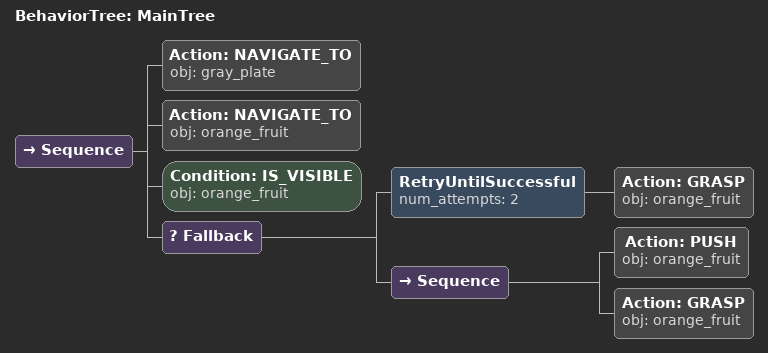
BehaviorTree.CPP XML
<root main_tree_to_execute="MainTree">
  <BehaviorTree ID="MainTree">
    <Sequence>
      <!-- Navigate to gray_plate -->
      <Action ID="NAVIGATE_TO" obj="gray_plate" />
      <!-- Navigate to orange_fruit -->
      <Action ID="NAVIGATE_TO" obj="orange_fruit" />
      <!-- Check orange_fruit is visible before GRASP -->
      <Condition ID="IS_VISIBLE" obj="orange_fruit" />
      <!-- Fallback: if GRASP orange_fruit fails, try alternative to reposition -->
      <Fallback>
        <!-- Retry GRASP orange_fruit up to 2 attempts -->
        <RetryUntilSuccessful num_attempts="2">
          <!-- Grasp orange_fruit -->
          <Action ID="GRASP" obj="orange_fruit" />
        </RetryUntilSuccessful>
        <Sequence>
          <!-- Push orange_fruit forward toward front edge of table -->
          <Action ID="PUSH" obj="orange_fruit" />
          <!-- Grasp orange_fruit -->
          <Action ID="GRASP" obj="orange_fruit" />
        </Sequence>
      </Fallback>
    </Sequence>
  </BehaviorTree>
</root>
